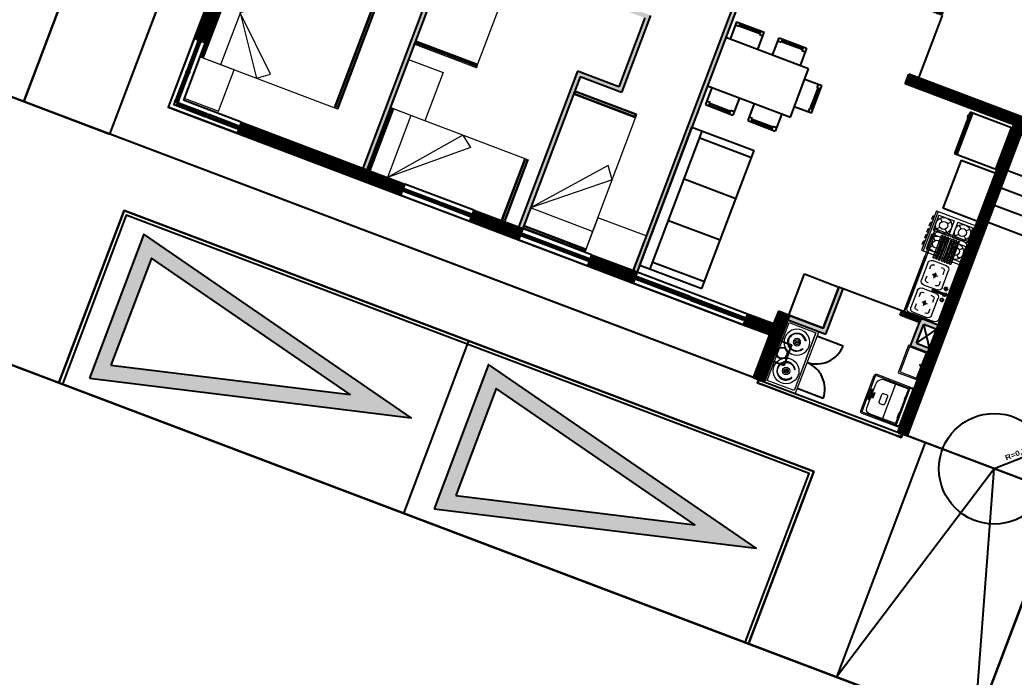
# Model space of a CAD drawing. Extents: x 0 to 346944, y 0 to 6285838.
# Drawn here: x 344148.7 to 344162.18, y 6284446.82 to 6284455.73 of the extents above; entities that cross this region are included whole.
import ezdxf

# ---------------------------------------------------------------- set-up
doc = ezdxf.new("R2010")
doc.units = 0
doc.header["$LTSCALE"] = 5
for name, color, linetype in [('Estacionamientos', 1, 'Continuous'), ('GRILLA', 254, 'Continuous'), ('PLANTA', 6, 'Continuous'), ('PUNTO-DE-INTERES', 254, 'Continuous')]:
    doc.layers.add(name, color=color, linetype=linetype)
doc.layers.add('Muebles', color=8, linetype='Continuous', lineweight=15)
doc.styles.add('ROMANS', font='romans.shx', dxfattribs={"height": 1})
doc.styles.get("Standard").update_dxf_attribs({"font": 'ariblk.ttf', "height": 2})
doc.dimstyles.new('GRILLA X 500', dxfattribs={"dimtxt": 0.5, "dimasz": 1.8, "dimexe": 1.25, "dimexo": 0.625, "dimtad": 0, "dimdec": 0, "dimtxsty": 'ROMANS', "dimblk": 'NONE', "dimcen": 2.5, "dimse1": 1, "dimse2": 1, "dimsd1": 1, "dimsd2": 1, "dimclrd": 256, "dimclrt": 256, "dimadec": 0, "dimazin": 0, "dimtfac": 1, "dimtdec": 0, "dimtmove": 0, "dimatfit": 3, "dimldrblk": 'NONE', "dimfxlon": 1, "dimtfill": 1, "dimlwd": -1, "dimarcsym": 2})

# ---------------------------------------------------------------- blocks, each defined once
blk = doc.blocks.new('Est.')
at = {"layer": 'Estacionamientos'}
h = blk.add_hatch(color=253, dxfattribs=at)
h.dxf.hatch_style = 1
h.paths.add_polyline_path([(3068.161, 1567.474), (3067.117, 1563.201), (3069.205, 1563.201)])
h.paths.add_polyline_path([(3068.936, 1563.411), (3067.385, 1563.411), (3068.161, 1566.586)], flags=16)
at = {"layer": 'Estacionamientos', "color": 8}
for points in [[(3069.205, 1563.201), (3068.161, 1567.474), (3067.117, 1563.201)], [(3068.936, 1563.411), (3068.161, 1566.586), (3067.385, 1563.411)]]:
    blk.add_lwpolyline(points, close=True, dxfattribs=at)
blk = doc.blocks.new('cama')
at = {"layer": 'Muebles'}
for p, q in [((42.8, 33.367), (42.785, 33.352)), ((43.67, 33.387), (43.685, 33.402)), ((43.67, 33.367), (43.685, 33.352)), ((42.785, 32.352), (43.685, 33.102)), ((42.785, 33.102), (43.685, 33.102)), ((42.905, 32.192), (43.685, 33.102)), ((42.785, 32.352), (42.905, 32.192)), ((42.8, 31.437), (42.785, 31.452)), ((42.8, 31.417), (42.785, 31.402))]:
    blk.add_line(p, q, dxfattribs=at)
for points in [[(42.785, 33.402), (42.085, 33.402), (42.085, 32.902), (42.785, 32.902)], [(42.785, 33.402), (43.685, 33.402), (43.685, 33.352), (42.785, 33.352)], [(42.785, 31.452), (43.685, 31.452), (43.685, 33.352), (42.785, 33.352)], [(42.8, 33.387), (43.67, 33.387), (43.67, 33.367), (42.8, 33.367)], [(42.785, 31.402), (43.685, 31.402), (43.685, 31.452), (42.785, 31.452)], [(42.8, 31.417), (43.67, 31.417), (43.67, 31.437), (42.8, 31.437)]]:
    blk.add_lwpolyline(points, close=True, dxfattribs=at)
blk = doc.blocks.new('Refrigeradora')
for p, q in [((0.02, 0.325), (0.67, 0.325)), ((0.02, -0.325), (0.02, 0.325)), ((0.63, 0.325), (0.63, -0.325)), ((0.64, 0.325), (0.64, -0.325)), ((0.67, 0.325), (0.67, -0.325)), ((0, -0.225), (0, 0.225)), ((0, 0.225), (0.01, 0.225)), ((0.01, -0.225), (0.01, 0.225)), ((0.01, 0.175), (0.02, 0.175)), ((0, -0.225), (0.01, -0.225)), ((0.01, -0.175), (0.02, -0.175)), ((0.67, -0.325), (0.02, -0.325))]:
    blk.add_line(p, q)
blk.add_lwpolyline([(0.67, 0.274), (0.682, 0.274), (0.682, 0.249), (0.67, 0.249)])
blk = doc.blocks.new('cocina')
at = {"layer": 'Muebles'}
for p, q in [((36.971, 32.001), (36.971, 32.571)), ((37.54, 32.571), (36.971, 32.571)), ((37.216, 32.532), (36.998, 32.532)), ((36.998, 32.313), (36.998, 32.532)), ((37.069, 32.461), (37.03, 32.5)), ((37.185, 32.5), (37.146, 32.461)), ((37.216, 32.313), (37.216, 32.532)), ((37.271, 32.313), (37.271, 32.532)), ((37.489, 32.532), (37.271, 32.532)), ((37.342, 32.461), (37.303, 32.5)), ((37.457, 32.5), (37.419, 32.461)), ((37.489, 32.313), (37.489, 32.532)), ((37.516, 32.001), (37.516, 32.571)), ((37.54, 32.001), (37.54, 32.571)), ((37.069, 32.384), (37.03, 32.345)), ((37.185, 32.345), (37.146, 32.384)), ((37.342, 32.384), (37.303, 32.345)), ((37.457, 32.345), (37.419, 32.384)), ((37.216, 32.313), (36.998, 32.313)), ((37.216, 32.259), (36.998, 32.259)), ((36.998, 32.041), (36.998, 32.259)), ((37.216, 32.041), (37.216, 32.259)), ((37.489, 32.313), (37.271, 32.313)), ((37.271, 32.041), (37.271, 32.259)), ((37.489, 32.259), (37.271, 32.259)), ((37.489, 32.041), (37.489, 32.259)), ((37.069, 32.188), (37.03, 32.227)), ((37.069, 32.111), (37.03, 32.073)), ((37.185, 32.227), (37.146, 32.188)), ((37.185, 32.073), (37.146, 32.111)), ((37.342, 32.188), (37.303, 32.227)), ((37.342, 32.111), (37.303, 32.073)), ((37.457, 32.227), (37.419, 32.188)), ((37.457, 32.073), (37.419, 32.111)), ((37.54, 32.001), (36.971, 32.001)), ((37.216, 32.041), (36.998, 32.041)), ((37.489, 32.041), (37.271, 32.041))]:
    blk.add_line(p, q, dxfattribs=at)
for points in [[(37.561, 32.437), (37.545, 32.437), (37.545, 32.491), (37.561, 32.491)], [(37.561, 32.345), (37.545, 32.345), (37.545, 32.399), (37.561, 32.399)], [(37.561, 32.259), (37.545, 32.259), (37.545, 32.313), (37.561, 32.313)], [(37.561, 32.167), (37.545, 32.167), (37.545, 32.221), (37.561, 32.221)], [(37.561, 32.073), (37.545, 32.073), (37.545, 32.127), (37.561, 32.127)]]:
    blk.add_lwpolyline(points, close=True, dxfattribs=at)
for centre, radius in [((37.107, 32.422), 0.109), ((37.38, 32.422), 0.109), ((37.107, 32.422), 0.0545), ((37.38, 32.422), 0.0545), ((37.107, 32.15), 0.109), ((37.38, 32.15), 0.109), ((37.107, 32.15), 0.0545), ((37.38, 32.15), 0.0545)]:
    blk.add_circle(centre, radius, dxfattribs=at)
blk = doc.blocks.new('Cama 2 Plaza')
at = {"layer": 'Muebles'}
for p, q in [((171.36, 136.609, -1294.261), (171.345, 136.624, -1294.261)), ((171.38, 136.609, -1294.261), (171.395, 136.624, -1294.261)), ((172.525, 136.624, -1294.261), (172.365, 136.504, -1294.261)), ((173.045, 135.874, -1294.261), (172.525, 136.624, -1294.261)), ((173.045, 135.124, -1294.261), (173.045, 136.624, -1294.261)), ((173.31, 136.609, -1294.261), (173.295, 136.624, -1294.261)), ((173.33, 136.609, -1294.261), (173.345, 136.624, -1294.261)), ((172.365, 136.504, -1294.261), (173.045, 135.874, -1294.261)), ((173.045, 135.874, -1294.261), (172.365, 135.244, -1294.261)), ((172.525, 135.124, -1294.261), (173.045, 135.874, -1294.261)), ((171.36, 135.139, -1294.261), (171.345, 135.124, -1294.261)), ((171.38, 135.139, -1294.261), (171.395, 135.124, -1294.261)), ((172.525, 135.124, -1294.261), (172.365, 135.244, -1294.261)), ((173.31, 135.139, -1294.261), (173.295, 135.124, -1294.261)), ((173.33, 135.139, -1294.261), (173.345, 135.124, -1294.261))]:
    blk.add_line(p, q, dxfattribs=at)
at = {"layer": 'Muebles', "elevation": -1294.261}
for points in [[(172.845, 137.224), (172.845, 136.624), (173.345, 136.624), (173.345, 137.224)], [(171.345, 135.124), (171.345, 136.624), (171.395, 136.624), (171.395, 135.124)], [(171.36, 135.139), (171.36, 136.609), (171.38, 136.609), (171.38, 135.139)], [(171.395, 135.124), (171.395, 136.624), (173.295, 136.624), (173.295, 135.124)], [(173.295, 135.124), (173.295, 136.624), (173.345, 136.624), (173.345, 135.124)], [(173.33, 135.139), (173.33, 136.609), (173.31, 136.609), (173.31, 135.139)], [(172.845, 134.524), (172.845, 135.124), (173.345, 135.124), (173.345, 134.524)]]:
    blk.add_lwpolyline(points, close=True, dxfattribs=at)
blk = doc.blocks.new('GAS')
at = {"layer": 'Muebles', "elevation": -597.625}
blk.add_lwpolyline([(38.252, 33.9, 1), (38.243, 33.905, -3.596996), (38.243, 34.024, 1), (38.252, 34.029, 3.596996)], format="xyb", close=True, dxfattribs=at)
at = {"layer": 'Muebles'}
for radius in [0.175, 0.05, 0.03]:
    blk.add_circle((38.145, 33.964, -597.625), radius, dxfattribs=at)
blk = doc.blocks.new('nicho gas')
at = {"layer": 'Muebles'}
for q in [(38.343, 34.153), (38.343, 33.313)]:
    blk.add_line((38.343, 33.773), q, dxfattribs=at)
for points in [[(37.923, 34.183), (38.373, 34.183), (38.373, 33.283), (37.923, 33.283)], [(37.953, 34.153), (38.343, 34.153), (38.343, 33.313), (37.953, 33.313)]]:
    blk.add_lwpolyline(points, close=True, dxfattribs=at)
for centre in [(38.148, 33.941), (38.148, 33.525)]:
    blk.add_circle(centre, 0.012, dxfattribs=at)
at = {"layer": 'Muebles', "xscale": -1, "rotation": 180}
blk.add_blockref('GAS', (0.003, 67.906, 597.625), dxfattribs=at)
at = {"layer": 'Muebles'}
blk.add_blockref('GAS', (0.003, -0.439, 597.625), dxfattribs=at)
blk = doc.blocks.new('lavadora')
at = {"layer": 'Muebles'}
for p, q in [((3364.802, 1647.838), (3364.289, 1647.838)), ((3364.764, 1647.819), (3364.289, 1647.819)), ((3364.764, 1647.838), (3364.764, 1647.268)), ((3364.778, 1647.824), (3364.764, 1647.838)), ((3364.778, 1647.824), (3364.778, 1647.282)), ((3364.797, 1647.824), (3364.778, 1647.824)), ((3364.797, 1647.824), (3364.802, 1647.838)), ((3364.26, 1647.809), (3364.26, 1647.296)), ((3364.279, 1647.809), (3364.279, 1647.613)), ((3364.322, 1647.743), (3364.322, 1647.41)), ((3364.745, 1647.805), (3364.384, 1647.805)), ((3364.573, 1647.306), (3364.573, 1647.8)), ((3364.754, 1647.724), (3364.754, 1647.648)), ((3364.764, 1647.724), (3364.754, 1647.724)), ((3364.759, 1647.724), (3364.759, 1647.79)), ((3364.764, 1647.648), (3364.764, 1647.724)), ((3364.816, 1647.805), (3364.83, 1647.809)), ((3364.816, 1647.301), (3364.816, 1647.805)), ((3364.83, 1647.296), (3364.83, 1647.809)), ((3364.272, 1647.589), (3364.272, 1647.517)), ((3364.315, 1647.622), (3364.315, 1647.484)), ((3364.336, 1647.591), (3364.336, 1647.515)), ((3364.35, 1647.591), (3364.336, 1647.591)), ((3364.35, 1647.515), (3364.35, 1647.591)), ((3364.45, 1647.605), (3364.45, 1647.5)), ((3364.509, 1647.626), (3364.471, 1647.626)), ((3364.53, 1647.5), (3364.53, 1647.605)), ((3364.754, 1647.648), (3364.764, 1647.648)), ((3364.759, 1647.458), (3364.759, 1647.648)), ((3364.279, 1647.493), (3364.279, 1647.296)), ((3364.336, 1647.515), (3364.35, 1647.515)), ((3364.471, 1647.48), (3364.509, 1647.48)), ((3364.754, 1647.429), (3364.754, 1647.458)), ((3364.754, 1647.458), (3364.764, 1647.458)), ((3364.764, 1647.429), (3364.754, 1647.429)), ((3364.759, 1647.315), (3364.759, 1647.429)), ((3364.764, 1647.458), (3364.764, 1647.429)), ((3364.289, 1647.287), (3364.764, 1647.287)), ((3364.384, 1647.301), (3364.745, 1647.301)), ((3364.778, 1647.282), (3364.764, 1647.268)), ((3364.778, 1647.282), (3364.797, 1647.282)), ((3364.797, 1647.282), (3364.802, 1647.268)), ((3364.816, 1647.301), (3364.83, 1647.296)), ((3364.289, 1647.268), (3364.802, 1647.268))]:
    blk.add_line(p, q, dxfattribs=at)
for centre in [(3364.293, 1647.6), (3364.293, 1647.576), (3364.293, 1647.553), (3364.293, 1647.529), (3364.293, 1647.505)]:
    blk.add_circle(centre, 0.00713, dxfattribs=at)
for centre, radius, start, end in [((3364.289, 1647.809), 0.0285, 90, 180), ((3364.289, 1647.809), 0.0095, 90, 180), ((3364.797, 1647.805), 0.019, 0, 90), ((3364.802, 1647.809), 0.0285, 0, 90), ((3364.384, 1647.743), 0.0618, 90, 180), ((3364.745, 1647.79), 0.0143, 0, 90), ((3364.312, 1647.589), 0.0408, 98.2132, 180), ((3364.308, 1647.622), 0.0076, 0, 98.2132), ((3364.471, 1647.605), 0.0209, 90, 180), ((3364.509, 1647.605), 0.0209, 0, 90), ((3364.312, 1647.517), 0.0408, 180, 261.7868), ((3364.308, 1647.484), 0.0076, 261.7868, 0), ((3364.471, 1647.5), 0.0209, 180, 270), ((3364.509, 1647.5), 0.0209, 270, 0), ((3364.289, 1647.296), 0.0285, 180, 270), ((3364.289, 1647.296), 0.0095, 180, 270), ((3364.439, 1647.405), 0.118, 177.3205, 241.7298), ((3364.745, 1647.315), 0.0143, 270, 0), ((3364.797, 1647.301), 0.019, 270, 0), ((3364.802, 1647.296), 0.0285, 270, 0)]:
    blk.add_arc(centre, radius, start, end, dxfattribs=at)
blk = doc.blocks.new('lavamopa')
at = {"layer": 'Muebles', "elevation": 601.488}
for points in [[(39.416, 32.953), (39.816, 32.953), (39.816, 32.673), (39.416, 32.673)], [(39.436, 32.933), (39.796, 32.933), (39.796, 32.693), (39.436, 32.693)]]:
    blk.add_lwpolyline(points, close=True, dxfattribs=at)
at = {"layer": 'Muebles'}
blk.add_circle((39.616, 32.712, 601.488), 0.00735, dxfattribs=at)
blk = doc.blocks.new('Lava Plato')
at = {"layer": 'Muebles'}
for p, q in [((3364.327, 1648.646), (3364.687, 1648.646)), ((3364.277, 1647.536), (3364.277, 1648.596)), ((3364.387, 1648.297), (3364.387, 1648.614)), ((3364.407, 1648.614), (3364.407, 1648.297)), ((3364.427, 1648.614), (3364.427, 1648.297)), ((3364.447, 1648.297), (3364.447, 1648.614)), ((3364.467, 1648.614), (3364.467, 1648.297)), ((3364.487, 1648.297), (3364.487, 1648.614)), ((3364.507, 1648.614), (3364.507, 1648.297)), ((3364.527, 1648.297), (3364.527, 1648.614)), ((3364.547, 1648.297), (3364.547, 1648.614)), ((3364.567, 1648.614), (3364.567, 1648.297)), ((3364.587, 1648.297), (3364.587, 1648.614)), ((3364.607, 1648.614), (3364.607, 1648.297)), ((3364.627, 1648.614), (3364.627, 1648.297)), ((3364.647, 1648.297), (3364.647, 1648.614)), ((3364.737, 1648.596), (3364.737, 1647.536)), ((3364.437, 1648.253), (3364.637, 1648.253)), ((3364.387, 1647.953), (3364.387, 1648.203)), ((3364.437, 1648.128), (3364.437, 1648.173)), ((3364.467, 1648.203), (3364.487, 1648.203)), ((3364.537, 1648.088), (3364.537, 1648.118)), ((3364.587, 1648.203), (3364.607, 1648.203)), ((3364.637, 1648.173), (3364.637, 1648.128)), ((3364.687, 1648.203), (3364.687, 1647.953)), ((3364.437, 1647.983), (3364.437, 1648.028)), ((3364.487, 1647.953), (3364.467, 1647.953)), ((3364.527, 1648.078), (3364.497, 1648.078)), ((3364.537, 1648.038), (3364.537, 1648.068)), ((3364.577, 1648.078), (3364.547, 1648.078)), ((3364.607, 1647.953), (3364.587, 1647.953)), ((3364.637, 1648.028), (3364.637, 1647.983)), ((3364.319, 1647.89), (3364.489, 1647.89)), ((3364.319, 1647.878), (3364.476, 1647.878)), ((3364.319, 1647.865), (3364.489, 1647.865)), ((3364.637, 1647.903), (3364.437, 1647.903)), ((3364.437, 1647.853), (3364.637, 1647.853)), ((3364.387, 1647.553), (3364.387, 1647.803)), ((3364.437, 1647.728), (3364.437, 1647.773)), ((3364.467, 1647.803), (3364.487, 1647.803)), ((3364.537, 1647.688), (3364.537, 1647.718)), ((3364.587, 1647.803), (3364.607, 1647.803)), ((3364.637, 1647.773), (3364.637, 1647.728)), ((3364.687, 1647.803), (3364.687, 1647.553)), ((3364.437, 1647.583), (3364.437, 1647.628)), ((3364.487, 1647.553), (3364.467, 1647.553)), ((3364.527, 1647.678), (3364.497, 1647.678)), ((3364.537, 1647.638), (3364.537, 1647.668)), ((3364.577, 1647.678), (3364.547, 1647.678)), ((3364.607, 1647.553), (3364.587, 1647.553)), ((3364.637, 1647.628), (3364.637, 1647.583)), ((3364.687, 1647.486), (3364.327, 1647.486)), ((3364.637, 1647.503), (3364.437, 1647.503))]:
    blk.add_line(p, q, dxfattribs=at)
blk.add_lwpolyline([(3364.257, 1648.666), (3364.757, 1648.666), (3364.757, 1647.466), (3364.257, 1647.466)], close=True, dxfattribs=at)
for centre, radius in [((3364.537, 1648.078), 0.02), ((3364.537, 1648.078), 0.01), ((3364.332, 1647.958), 0.0125), ((3364.332, 1647.798), 0.0125), ((3364.537, 1647.678), 0.02), ((3364.537, 1647.678), 0.01)]:
    blk.add_circle(centre, radius, dxfattribs=at)
for centre, radius, start, end in [((3364.327, 1648.596), 0.05, 90, 180), ((3364.687, 1648.596), 0.05, 0, 90), ((3364.397, 1648.614), 0.01, 90, 180), ((3364.397, 1648.614), 0.01, 0, 90), ((3364.437, 1648.614), 0.01, 90, 180), ((3364.437, 1648.614), 0.01, 0, 90), ((3364.477, 1648.614), 0.01, 90, 180), ((3364.477, 1648.614), 0.01, 0, 90), ((3364.517, 1648.614), 0.01, 90, 180), ((3364.517, 1648.614), 0.01, 0, 90), ((3364.557, 1648.614), 0.01, 90, 180), ((3364.557, 1648.614), 0.01, 0, 90), ((3364.597, 1648.614), 0.01, 90, 180), ((3364.597, 1648.614), 0.01, 0, 90), ((3364.637, 1648.614), 0.01, 90, 180), ((3364.637, 1648.614), 0.01, 0, 90), ((3364.397, 1648.297), 0.01, 180, 270), ((3364.437, 1648.203), 0.05, 90, 180), ((3364.397, 1648.297), 0.01, 270, 0), ((3364.437, 1648.297), 0.01, 180, 270), ((3364.437, 1648.297), 0.01, 270, 0), ((3364.477, 1648.297), 0.01, 180, 270), ((3364.477, 1648.297), 0.01, 270, 0), ((3364.517, 1648.297), 0.01, 180, 270), ((3364.517, 1648.297), 0.01, 270, 0), ((3364.557, 1648.297), 0.01, 180, 270), ((3364.557, 1648.297), 0.01, 270, 0), ((3364.597, 1648.297), 0.01, 180, 270), ((3364.597, 1648.297), 0.01, 270, 0), ((3364.637, 1648.297), 0.01, 180, 270), ((3364.637, 1648.297), 0.01, 270, 0), ((3364.637, 1648.203), 0.05, 0, 90), ((3364.467, 1648.173), 0.03, 90, 180), ((3364.607, 1648.173), 0.03, 0, 90), ((3364.308, 1647.968), 0.00598, 263.5191, 51.4809), ((3364.332, 1647.958), 0.025, 170.7931, 189.2069), ((3364.308, 1647.948), 0.00598, 308.5191, 96.4809), ((3364.332, 1647.958), 0.025, 125.7931, 144.2069), ((3364.322, 1647.982), 0.00598, 218.5191, 6.4809), ((3364.332, 1647.958), 0.025, 80.7931, 99.2069), ((3364.342, 1647.982), 0.00598, 173.5191, 321.4809), ((3364.332, 1647.958), 0.025, 35.7931, 54.2069), ((3364.356, 1647.968), 0.00598, 128.5191, 276.4809), ((3364.356, 1647.948), 0.00598, 83.5191, 231.4809), ((3364.332, 1647.958), 0.025, 350.7931, 9.2069), ((3364.437, 1647.953), 0.05, 180, 270), ((3364.467, 1647.983), 0.03, 180, 270), ((3364.607, 1647.983), 0.03, 270, 0), ((3364.637, 1647.953), 0.05, 270, 0), ((3364.319, 1647.878), 0.025, 30, 330), ((3364.319, 1647.878), 0.0125, 90, 270), ((3364.332, 1647.958), 0.025, 215.7931, 234.2069), ((3364.332, 1647.798), 0.025, 125.7931, 144.2069), ((3364.322, 1647.934), 0.00598, 353.5191, 141.4809), ((3364.322, 1647.822), 0.00598, 218.5191, 6.4809), ((3364.332, 1647.958), 0.025, 260.7931, 279.2069), ((3364.332, 1647.798), 0.025, 80.7931, 99.2069), ((3364.342, 1647.934), 0.00598, 38.5191, 186.4809), ((3364.342, 1647.822), 0.00598, 173.5191, 321.4809), ((3364.332, 1647.958), 0.025, 305.7931, 324.2069), ((3364.332, 1647.798), 0.025, 35.7931, 54.2069), ((3364.437, 1647.803), 0.05, 90, 180), ((3364.489, 1647.878), 0.0125, 270, 90), ((3364.637, 1647.803), 0.05, 0, 90), ((3364.308, 1647.808), 0.00598, 263.5191, 51.4809), ((3364.332, 1647.798), 0.025, 170.7931, 189.2069), ((3364.308, 1647.788), 0.00598, 308.5191, 96.4809), ((3364.332, 1647.798), 0.025, 215.7931, 234.2069), ((3364.322, 1647.774), 0.00598, 353.5191, 141.4809), ((3364.332, 1647.798), 0.025, 260.7931, 279.2069), ((3364.342, 1647.774), 0.00598, 38.5191, 186.4809), ((3364.332, 1647.798), 0.025, 305.7931, 324.2069), ((3364.356, 1647.808), 0.00598, 128.5191, 276.4809), ((3364.356, 1647.788), 0.00598, 83.5191, 231.4809), ((3364.332, 1647.798), 0.025, 350.7931, 9.2069), ((3364.467, 1647.773), 0.03, 90, 180), ((3364.607, 1647.773), 0.03, 0, 90), ((3364.437, 1647.553), 0.05, 180, 270), ((3364.467, 1647.583), 0.03, 180, 270), ((3364.607, 1647.583), 0.03, 270, 0), ((3364.637, 1647.553), 0.05, 270, 0), ((3364.327, 1647.536), 0.05, 180, 270), ((3364.687, 1647.536), 0.05, 270, 0)]:
    blk.add_arc(centre, radius, start, end, dxfattribs=at)
blk = doc.blocks.new('_Dot')
at = {"color": 0, "linetype": 'ByBlock', "lineweight": -2}
blk.add_line((-0.5, 0), (-1, 0), dxfattribs=at)
at = {"color": 0, "linetype": 'ByBlock', "const_width": 0.5}
blk.add_lwpolyline([(-0.25, 0, 1), (0.25, 0, 1)], format="xyb", close=True, dxfattribs=at)
blk = doc.blocks.new('PLANTA 2')
at = {"layer": 'PUNTO-DE-INTERES'}
h = blk.add_hatch(dxfattribs=at)
h.set_pattern_fill('LINE', color=256, scale=0.003, angle=204.05855)
h.set_pattern_definition([(204.0585514, (1754.154865, 179.686846), (0.003883056714, -0.008697556873), [])])
h.paths.add_polyline_path([(-15.7049, 5.4893), (-14.8833, 7.6361), (-15.6845, 7.9427), (-15.7095, 7.8774), (-14.9737, 7.5958), (-15.7703, 5.5143)])
h.paths.add_polyline_path([(-16.7484, 5.8886), (-16.6372, 6.1793), (-16.8142, 6.247), (-16.7856, 6.3217), (-16.6086, 6.254), (-16.5764, 6.3381), (-16.5017, 6.3095), (-16.6737, 5.86)])
h.paths.add_polyline_path([(-17.5613, 6.5329), (-17.8695, 6.6509), (-17.841, 6.7256), (-17.5327, 6.6076)])
h.paths.add_polyline_path([(-18.3365, 6.8296), (-18.6681, 6.9565), (-18.6395, 7.0312), (-18.3079, 6.9043)])
h.paths.add_polyline_path([(-19.135, 7.1352), (-20.2418, 7.5587), (-20.2132, 7.6334), (-19.1064, 7.2099)])
h.paths.add_polyline_path([(-20.53, 8.2044), (-20.4553, 8.1758), (-20.1013, 9.1009), (-20.176, 9.1295)])
h.paths.add_polyline_path([(-15.4433, 8.3772), (-20.1074, 10.1621), (-20.4895, 9.1638), (-20.4147, 9.1352), (-20.0452, 10.1009), (-15.5212, 8.3696), (-15.5237, 8.363), (-15.4583, 8.338)])
h = blk.add_hatch(dxfattribs=at)
h.set_pattern_fill('JIS_STN_2.5', color=256, scale=0.0075, angle=159.05855)
h.set_pattern_definition([(204.0585514, (1754.154865, 179.686846), (0.00764381243, -0.01712117495), []), (204.0585514, (1754.142502, 179.691578), (0.00764381243, -0.01712117495), [0.009, -0.00375])])
h.paths.add_polyline_path([(-15.5634, 6.0548), (-15.6802, 6.0994), (-15.6087, 6.2862), (-15.4919, 6.2416), (-15.5031, 6.2124), (-15.5907, 6.2459), (-15.6398, 6.1175), (-15.5523, 6.084)])
h.paths.add_polyline_path([(-16.1656, 6.4993), (-16.2719, 6.2215), (-16.5017, 6.3095), (-16.5129, 6.2803), (-16.2539, 6.1812), (-16.1364, 6.4882)])
h.paths.add_polyline_path([(-16.8638, 8.4396), (-16.8358, 8.4288), (-17.5327, 6.6076), (-17.5608, 6.6184)])
h.paths.add_polyline_path([(-17.2178, 8.5638), (-17.6427, 8.7264), (-17.7535, 8.4369), (-17.4734, 8.3297), (-17.6521, 7.8627), (-17.9322, 7.9699), (-18.3359, 6.915), (-18.3079, 6.9043), (-17.9149, 7.9312), (-17.6348, 7.8239), (-17.4346, 8.347), (-17.7148, 8.4542), (-17.6254, 8.6877), (-17.2285, 8.5358)])
h.paths.add_polyline_path([(-19.3913, 7.3189), (-18.6981, 9.1303), (-18.0163, 8.8694), (-18.027, 8.8414), (-18.6808, 9.0915), (-19.3633, 7.3082)])
h.paths.add_polyline_path([(-20.1125, 9.0717), (-19.8311, 8.964), (-19.6882, 9.3375), (-19.1337, 9.1253), (-19.2409, 8.8451), (-19.2129, 8.8344), (-19.0944, 9.1438), (-19.7062, 9.3779), (-19.8491, 9.0044), (-20.1013, 9.1009)])
h.paths.add_polyline_path([(-19.7942, 10.0048), (-19.8188, 9.9406), (-20.0698, 10.0367), (-20.0809, 10.0075), (-19.8007, 9.9002), (-19.765, 9.9936)])
h.paths.add_polyline_path([(-18.9884, 9.5048), (-18.9604, 9.4941), (-18.8964, 9.6612), (-18.9245, 9.672)])
for p, q in [((-20.176, 9.1295), (-20.53, 8.2044)), ((-18.6981, 9.1303), (-19.3913, 7.3189)), ((-20.1013, 9.1009), (-20.4553, 8.1758)), ((-18.6808, 9.0915), (-19.3633, 7.3082)), ((-16.8638, 8.4396), (-17.5608, 6.6184)), ((-16.8358, 8.4288), (-17.5327, 6.6076)), ((-17.4734, 8.3297), (-17.6521, 7.8627)), ((-17.4346, 8.347), (-17.6348, 7.8239)), ((-16.8516, 8.3011), (-16.8963, 8.1843)), ((-16.8516, 8.3011), (-16.6648, 8.2296)), ((-15.4583, 8.338), (-15.6191, 7.9177)), ((-16.8372, 8.2688), (-16.8606, 8.2777)), ((-16.8283, 8.2921), (-16.8372, 8.2688)), ((-16.835, 8.2746), (-16.6949, 8.221)), ((-16.8305, 8.2863), (-16.6904, 8.2327)), ((-16.7095, 8.1128), (-16.6648, 8.2296)), ((-16.6882, 8.2385), (-16.6971, 8.2152)), ((-20.53, 8.2044), (-20.7087, 7.7374)), ((-20.4553, 8.1758), (-20.6054, 7.7835)), ((-20.53, 8.2044), (-20.4553, 8.1758)), ((-16.3648, 7.9809), (-16.9251, 8.1954)), ((-16.6971, 8.2152), (-16.6738, 8.2062)), ((-16.6094, 8.0745), (-16.5647, 8.1913)), ((-16.5503, 8.159), (-16.5736, 8.1679)), ((-16.5647, 8.1913), (-16.3779, 8.1198)), ((-16.5414, 8.1823), (-16.5503, 8.159)), ((-16.408, 8.1112), (-16.5481, 8.1648)), ((-16.4035, 8.1229), (-16.5436, 8.1765)), ((-16.3779, 8.1198), (-16.4226, 8.003)), ((-16.4013, 8.1287), (-16.4102, 8.1054)), ((-16.4102, 8.1054), (-16.3869, 8.0964)), ((-17.9322, 7.9699), (-18.3359, 6.915)), ((-17.6521, 7.8627), (-17.9322, 7.9699)), ((-16.4899, 7.654), (-16.3648, 7.9809)), ((-17.9149, 7.9312), (-18.3079, 6.9043)), ((-17.6348, 7.8239), (-17.9149, 7.9312)), ((-16.3916, 7.9109), (-16.2748, 7.8662)), ((-15.7095, 7.8774), (-15.6845, 7.9427)), ((-14.8833, 7.6361), (-15.6845, 7.9427)), ((-17.0214, 7.8574), (-17.0661, 7.7407)), ((-17.0502, 7.8685), (-16.4899, 7.654)), ((-16.3549, 7.7094), (-16.3013, 7.8495)), ((-16.3463, 7.6794), (-16.2748, 7.8662)), ((-16.3432, 7.705), (-16.2896, 7.8451)), ((-16.3071, 7.8518), (-16.2982, 7.8751)), ((-16.2838, 7.8428), (-16.3071, 7.8518)), ((-14.9737, 7.5958), (-15.7095, 7.8774)), ((-20.2132, 7.6334), (-20.6054, 7.7835)), ((-17.0338, 7.7551), (-17.0571, 7.764)), ((-17.0427, 7.7318), (-17.0338, 7.7551)), ((-16.8346, 7.786), (-16.8793, 7.6692)), ((-20.2418, 7.5587), (-20.7087, 7.7374)), ((-17.0661, 7.7407), (-16.8793, 7.6692)), ((-17.0405, 7.7376), (-16.9004, 7.684)), ((-17.036, 7.7493), (-16.8959, 7.6957)), ((-16.9026, 7.6781), (-16.8937, 7.7015)), ((-16.8937, 7.7015), (-16.8704, 7.6926)), ((-16.7345, 7.7476), (-16.7792, 7.6309)), ((-16.3463, 7.6794), (-16.4631, 7.7241)), ((-16.3607, 7.7117), (-16.3697, 7.6883)), ((-16.3374, 7.7027), (-16.3607, 7.7117)), ((-20.2132, 7.6334), (-20.2418, 7.5587)), ((-20.2132, 7.6334), (-19.1064, 7.2099)), ((-16.7792, 7.6309), (-16.5924, 7.5594)), ((-16.7469, 7.6453), (-16.7702, 7.6542)), ((-16.7558, 7.622), (-16.7469, 7.6453)), ((-16.6135, 7.5742), (-16.7536, 7.6278)), ((-16.609, 7.5859), (-16.7491, 7.6395)), ((-16.5477, 7.6762), (-16.5924, 7.5594)), ((-15.7049, 5.4893), (-14.8833, 7.6361)), ((-20.2418, 7.5587), (-19.135, 7.1352)), ((-17.5149, 6.6543), (-17.1575, 7.5883)), ((-17.4448, 6.6275), (-17.0874, 7.5615)), ((-17.1575, 7.5883), (-16.7372, 7.4275)), ((-16.6157, 7.5683), (-16.6068, 7.5917)), ((-16.6068, 7.5917), (-16.5834, 7.5828)), ((-15.7703, 5.5143), (-14.9737, 7.5958)), ((-17.1053, 7.5148), (-16.7551, 7.3808)), ((-17.0946, 6.4935), (-16.7372, 7.4275)), ((-16.8623, 7.1006), (-17.2125, 7.2346)), ((-19.1064, 7.2099), (-19.135, 7.1352)), ((-18.6395, 7.0312), (-19.1064, 7.2099)), ((-19.135, 7.1352), (-18.6681, 6.9565)), ((-18.8895, 7.0948), (-18.8967, 7.0761)), ((-16.3404, 5.2507), (-21.0101, 7.0377)), ((-18.6395, 7.0312), (-18.6681, 6.9565)), ((-18.6395, 7.0312), (-18.3079, 6.9043)), ((-18.6619, 7.0076), (-18.669, 6.989)), ((-18.6681, 6.9565), (-18.3365, 6.8296)), ((-16.9695, 6.8204), (-17.3197, 6.9544)), ((-18.3079, 6.9043), (-18.3365, 6.8296)), ((-17.841, 6.7256), (-18.3079, 6.9043)), ((-18.3365, 6.8296), (-17.8695, 6.6509)), ((-18.091, 6.7892), (-18.0981, 6.7705)), ((-17.8633, 6.702), (-17.8705, 6.6834)), ((-17.841, 6.7256), (-17.8695, 6.6509)), ((-17.841, 6.7256), (-17.5327, 6.6076)), ((-17.8695, 6.6509), (-17.5613, 6.5329)), ((-17.5327, 6.6076), (-17.5613, 6.5329)), ((-17.5327, 6.6076), (-16.7856, 6.3217)), ((-17.5149, 6.6543), (-17.0946, 6.4935)), ((-17.427, 6.6742), (-17.0767, 6.5402)), ((-17.5613, 6.5329), (-16.8142, 6.247)), ((-16.2719, 6.2215), (-16.1656, 6.4993)), ((-16.2539, 6.1812), (-16.1364, 6.4882)), ((-16.1364, 6.4882), (-16.1656, 6.4993)), ((-15.7394, 6.3363), (-16.1364, 6.4882)), ((-17.1757, 6.4389), (-17.1829, 6.4202)), ((-16.5764, 6.3381), (-16.6086, 6.254)), ((-16.5017, 6.3095), (-16.5764, 6.3381)), ((-16.7856, 6.3217), (-16.8142, 6.247)), ((-16.7856, 6.3217), (-16.6086, 6.254)), ((-16.5017, 6.3095), (-16.6737, 5.86)), ((-16.5129, 6.2803), (-16.2539, 6.1812)), ((-16.5017, 6.3095), (-16.2719, 6.2215)), ((-15.7506, 6.3071), (-15.7394, 6.3363)), ((-15.6199, 6.257), (-15.7506, 6.3071)), ((-15.6087, 6.2862), (-15.7394, 6.3363)), ((-15.6802, 6.0994), (-15.6087, 6.2862)), ((-15.6224, 6.2854), (-15.6295, 6.2668)), ((-15.6087, 6.2862), (-15.4919, 6.2416)), ((-16.8142, 6.247), (-16.6372, 6.1793)), ((-15.6398, 6.1175), (-15.5907, 6.2459)), ((-15.6398, 6.1175), (-15.5031, 6.2124)), ((-15.5907, 6.2459), (-15.5031, 6.2124)), ((-15.5523, 6.084), (-15.5907, 6.2459)), ((-16.6372, 6.1793), (-16.7484, 5.8886)), ((-16.1378, 6.0993), (-16.3153, 6.1672)), ((-15.6802, 6.0994), (-15.5634, 6.0548)), ((-15.6398, 6.1175), (-15.5523, 6.084)), ((-16.7484, 5.8886), (-16.6737, 5.86)), ((-16.2736, 5.7444), (-16.4511, 5.8123)), ((-15.7703, 5.5143), (-15.7049, 5.4893)), ((-14.5281, 5.0389), (-15.7049, 5.4893)), ((-15.5835, 5.4428), (-16.1911, 3.8551)), ((-14.7669, 5.3998), (-15.1165, 5.2641)), ((-14.6495, 5.0854), (-15.2571, 3.4977))]:
    blk.add_line(p, q, dxfattribs=at)
at = {"layer": 'PUNTO-DE-INTERES', "ltscale": 30}
for p, q in [((-15.3323, 7.3582), (-15.4574, 7.0314)), ((-15.3323, 7.3582), (-15.0988, 7.2689)), ((-15.2239, 6.942), (-15.4574, 7.0314)), ((-15.5825, 6.7045), (-15.7254, 6.3309))]:
    blk.add_line(p, q, dxfattribs=at)
at = {"layer": 'PUNTO-DE-INTERES', "ltscale": 4}
for p, q in [((-15.0173, 7.2859), (-14.457, 7.0715)), ((-15.062, 7.1692), (-14.5016, 6.9547)), ((-15.1067, 7.0524), (-14.5463, 6.838)), ((-15.1514, 6.9357), (-14.591, 6.7212))]:
    blk.add_line(p, q, dxfattribs=at)
at = {"layer": 'PUNTO-DE-INTERES'}
for points in [[(-19.4703, 13.5757), (-20.0017, 13.7768), (-22.227, 7.9852), (-21.6885, 7.7792)], [(-16.7484, 5.8886), (-21.1048, 7.5558), (-20.4895, 9.1638), (-20.2046, 9.0547), (-20.7087, 7.7374), (-16.6372, 6.1793)], [(-20.5065, 8.182), (-20.502, 8.1937), (-20.4833, 8.1865), (-20.4878, 8.1748)], [(-20.587, 7.9717), (-20.5825, 7.9834), (-20.5638, 7.9762), (-20.5683, 7.9645)], [(-20.663, 7.7731), (-20.6585, 7.7848), (-20.6398, 7.7776), (-20.6443, 7.7659)], [(-20.4413, 7.6668), (-20.453, 7.6713), (-20.4458, 7.69), (-20.4342, 7.6855)], [(-20.2312, 7.5864), (-20.2428, 7.5909), (-20.2357, 7.6096), (-20.224, 7.6051)], [(-19.1126, 7.1587), (-19.1243, 7.1632), (-19.1172, 7.1819), (-19.1055, 7.1774)], [(-18.885, 7.0716), (-18.8967, 7.0761), (-18.8895, 7.0948), (-18.8778, 7.0903)], [(-18.6573, 6.9845), (-18.669, 6.989), (-18.6619, 7.0076), (-18.6502, 7.0032)], [(-18.3141, 6.8531), (-18.3258, 6.8576), (-18.3186, 6.8763), (-18.307, 6.8718)], [(-18.0865, 6.766), (-18.0981, 6.7705), (-18.091, 6.7892), (-18.0793, 6.7847)], [(-17.8588, 6.6789), (-17.8705, 6.6834), (-17.8633, 6.702), (-17.8517, 6.6976)], [(-17.5389, 6.5565), (-17.5506, 6.561), (-17.5435, 6.5796), (-17.5318, 6.5752)], [(-17.1712, 6.4158), (-17.1829, 6.4202), (-17.1757, 6.4389), (-17.1641, 6.4344)], [(-16.8035, 6.275), (-16.8151, 6.2795), (-16.808, 6.2982), (-16.7963, 6.2937)], [(-15.7369, 6.3079), (-15.7486, 6.3123), (-15.7415, 6.331), (-15.7298, 6.3265)], [(-15.6179, 6.2623), (-15.6295, 6.2668), (-15.6224, 6.2854), (-15.6107, 6.281)], [(-16.5407, 5.9697), (-16.6201, 6.0001), (-16.5665, 6.1402), (-16.4871, 6.1098)], [(-15.7408, 5.5003), (-16.7097, 5.8711), (-16.7168, 5.8524), (-15.748, 5.4817)], [(-14.6495, 5.0854), (-15.5835, 5.4428), (-16.1911, 3.8551), (-15.2571, 3.4977)]]:
    blk.add_lwpolyline(points, close=True, dxfattribs=at)
for points in [[(-5.0396, 8.1333), (-16.9441, 12.6198), (-19.4703, 13.5757), (-21.6885, 7.7792), (-21.1048, 7.5558), (-19.11, 12.7685), (-14.7162, 11.0871), (-14.7073, 11.1104), (-14.6839, 11.1015), (-14.6848, 11.0991), (-13.758, 10.7445), (-13.7571, 10.7468), (-13.7338, 10.7379), (-13.7427, 10.7145), (-2.7162, 6.4948)], [(-20.4878, 8.1748), (-20.5065, 8.182), (-20.5825, 7.9834), (-20.5638, 7.9762)], [(-20.4971, 8.1784), (-20.5732, 7.9798)], [(-20.5638, 7.9762), (-20.4878, 8.1748)], [(-4.7111, 1.282), (-13.5219, 4.6539), (-13.5309, 4.6305), (-13.5542, 4.6395), (-14.4801, 4.9965), (-14.481, 4.9941), (-14.5044, 5.0031), (-14.4954, 5.0264), (-15.7376, 5.5018), (-15.7465, 5.4784), (-15.7699, 5.4874), (-16.6958, 5.8444), (-16.6967, 5.8421), (-16.72, 5.851), (-16.7111, 5.8743), (-22.227, 7.9852), (-22.8367, 6.3983), (-21.4569, 5.8703), (-21.0101, 7.0377), (-16.3404, 5.2507), (-16.7872, 4.0832), (-14.3877, 3.165), (-13.941, 4.3324), (-4.6015, 0.7583)], [(-20.5683, 7.9646), (-20.587, 7.9717), (-20.6585, 7.7848), (-20.6398, 7.7776)], [(-20.5776, 7.9681), (-20.6492, 7.7812)], [(-20.6398, 7.7776), (-20.5683, 7.9646)], [(-20.6326, 7.7615), (-20.663, 7.7731), (-20.6701, 7.7544), (-20.6398, 7.7428)], [(-20.6514, 7.7472), (-20.6443, 7.7659)], [(-20.6326, 7.7615), (-20.6398, 7.7428)], [(-20.6326, 7.7615), (-20.6398, 7.7428), (-20.453, 7.6713), (-20.4458, 7.69)], [(-20.4458, 7.69), (-20.6326, 7.7615)], [(-20.6362, 7.7521), (-20.4494, 7.6806)], [(-20.4342, 7.6855), (-20.4413, 7.6668), (-20.2428, 7.5909), (-20.2357, 7.6096)], [(-20.4377, 7.6762), (-20.2393, 7.6002)], [(-20.2357, 7.6096), (-20.4342, 7.6855)], [(-18.8967, 7.0761), (-19.1126, 7.1587), (-19.1055, 7.1774)], [(-19.1091, 7.1681), (-18.8931, 7.0854)], [(-19.1055, 7.1774), (-18.8895, 7.0948)], [(-18.669, 6.989), (-18.885, 7.0716), (-18.8778, 7.0903)], [(-18.8814, 7.0809), (-18.6654, 6.9983)], [(-18.8778, 7.0903), (-18.6619, 7.0076)], [(-16.7872, 4.0832), (-16.3404, 5.2507), (-21.0101, 7.0377), (-21.4569, 5.8703)], [(-21.0101, 7.0377), (-21.4569, 5.8703), (-16.7872, 4.0832)], [(-16.8105, 4.0922), (-16.3727, 5.2362), (-20.9957, 7.0054), (-21.4335, 5.8614)], [(-18.0981, 6.7705), (-18.3141, 6.8531), (-18.307, 6.8718)], [(-18.3105, 6.8625), (-18.0946, 6.7798)], [(-18.307, 6.8718), (-18.091, 6.7892)], [(-17.8705, 6.6834), (-18.0865, 6.766), (-18.0793, 6.7847)], [(-18.0829, 6.7754), (-17.8669, 6.6927)], [(-18.0793, 6.7847), (-17.8633, 6.702)], [(-17.1829, 6.4202), (-17.5389, 6.5565), (-17.5318, 6.5752)], [(-17.5354, 6.5658), (-17.1793, 6.4296)], [(-17.1757, 6.4389), (-17.5318, 6.5752)], [(-17.1641, 6.4344), (-17.1712, 6.4158), (-16.8151, 6.2795), (-16.808, 6.2982)], [(-16.8116, 6.2888), (-17.1676, 6.4251)], [(-17.1641, 6.4344), (-16.808, 6.2982)], [(-15.6295, 6.2668), (-15.7369, 6.3079), (-15.7298, 6.3265)], [(-15.7334, 6.3172), (-15.626, 6.2761)], [(-15.7298, 6.3265), (-15.6224, 6.2854)], [(-19.122, 4.9768), (-18.6753, 6.1442)], [(-16.6967, 5.8421), (-16.72, 5.851), (-16.7111, 5.8743), (-16.6877, 5.8654), (-16.6886, 5.863), (-16.7097, 5.8711), (-16.7168, 5.8524), (-16.6958, 5.8444), (-16.6967, 5.8421)], [(-15.7699, 5.4874), (-15.7465, 5.4784), (-15.7376, 5.5018), (-15.7609, 5.5107), (-15.7618, 5.5084), (-15.7408, 5.5003), (-15.748, 5.4817), (-15.769, 5.4897), (-15.7699, 5.4874)], [(-15.2571, 3.4977), (-15.1165, 5.2641), (-16.1911, 3.8551)], [(-16.7872, 4.0832), (-16.3404, 5.2507)]]:
    blk.add_lwpolyline(points, dxfattribs=at)
at = {"layer": 'PUNTO-DE-INTERES', "ltscale": 30}
blk.add_lwpolyline([(-16.3987, 6.5897), (-16.1652, 6.5003), (-16.2719, 6.2215), (-16.5054, 6.3109)], close=True, dxfattribs=at)
at = {"layer": 'PUNTO-DE-INTERES'}
for points in [[(14.2174, 1.4423), (11.8542, 2.2582), (9.4715, -4.8114, -0.45019), (8.1169, -5.4493), (-22.8373, 6.3966), (-23.0345, 5.8832), (-23.0112, 5.8742), (-23.7106, 4.054), (10.664, -9.1009)], [(14.218, 1.444), (11.8548, 2.2599), (9.4721, -4.8097, -0.45019), (8.1175, -5.4476), (-22.8367, 6.3983), (-23.034, 5.8849), (-23.0106, 5.876), (-23.71, 4.0557), (10.6646, -9.0992)]]:
    blk.add_lwpolyline(points, format="xyb", close=True, dxfattribs=at)
blk.add_circle((-16.5536, 6.055), 0.0375, dxfattribs=at)
at = {"layer": 'PUNTO-DE-INTERES', "ltscale": 0.5}
blk.add_circle((-15.1165, 5.2641), 0.375, dxfattribs=at)
at = {"layer": 'PUNTO-DE-INTERES'}
for centre, start, end in [((-16.3196, 6.1769), 251.23319, 336.88391), ((-16.4608, 5.808), 341.23319, 66.88391)]:
    blk.add_arc(centre, 0.1977, start, end, dxfattribs=at)
for name, p, xscale, yscale, zscale, rotation in [('Cama 2 Plaza', (84.8702, 40.8992, 647.1305), 0.5, 0.5, 0.5, 159.0585514109921), ('cama', (-4.2504, -14.3129), -0.5, 0.5, 0.5, 339.058551410992), ('cama', (4.0411, 21.7386), -0.5, 0.5, 0.5, 69.05855141099204), ('cama', (8.0607, 14.6952), 0.5, 0.5, 0.5, 159.0585514109921), ('Refrigeradora', (-15.0362, 7.4323), -0.4615384503008885, 0.4615384503008885, 0.4615384503008885, 339.058551410992), ('cocina', (7.7478, 15.2483), 0.5, 0.5, 0.5, 159.0585514109921), ('Lava Plato', (1261.1119, -1364.2964), -0.5, 0.5, 0.5, 339.058551410992), ('Est.', (-202.7351, 1718.4923), 0.4999999999999999, 0.4999999999999999, 0.4999999999999999, 249.0585514109921), ('nicho gas', (-40.3307, -2.9053), 0.5, 0.5, 0.5, 339.058551410992), ('lavamopa', (6.7382, 18.6221, -300.7439), -0.5, 0.5, 0.5, 69.05855141099204), ('Est.', (-200.4003, 1717.5988), 0.4999999999999999, 0.4999999999999999, 0.4999999999999999, 249.0585514109921), ('lavadora', (-1292.5638, 1376.3589), -0.5, 0.5, 0.5, 159.058551410992), ('_Dot', (-15.1165, 5.2641), -0.01750000000006659, 0.01750000000000002, 0.01750000000000001, 21.2071101543299)]:
    blk.add_blockref(name, p, dxfattribs=dict(at, xscale=xscale, yscale=yscale, zscale=zscale, rotation=rotation))
at = {"layer": 'PUNTO-DE-INTERES', "insert": (-14.9547, 5.3655), "char_height": 0.035, "attachment_point": 5, "rotation": 21.20711}
blk.add_mtext('R=0,75', dxfattribs=at)
blk = doc.blocks.new('PLANTA')
at = {"layer": 'PLANTA', "xscale": 2, "yscale": 2, "zscale": 2, "rotation": 0.2194448801566033}
blk.add_blockref('PLANTA 2', (31.606, -31.592), dxfattribs=at)
blk = doc.blocks.new('*D119')
at = {"layer": 'Defpoints', "color": 0, "ltscale": 0.5, "transparency": 16777216}
for p in [(344297.865, 6284457.293), (344300, 6284395.5), (0, 0)]:
    blk.add_point(p, dxfattribs=at)
at = {"layer": 'GRILLA', "ltscale": 0.5, "transparency": 16777216, "insert": (344297.865, 6284461.728), "char_height": 1, "attachment_point": 5, "rotation": 90, "style": 'ROMANS', "bg_fill": 3, "box_fill_scale": 1.1, "bg_fill_color": 256, "bg_fill_true_color": 13158600, "bg_fill_transparency": 0}
blk.add_mtext('X-344300', dxfattribs=at)
blk = doc.blocks.new('_None')

msp = doc.modelspace()

# ---------------------------------------------------------------- block references
at = {"layer": 'PLANTA'}
msp.add_blockref('PLANTA', (344160.577, 6284470.825), dxfattribs=at)

# ---------------------------------------------------------------- next in the draw order: dimensions: what is measured, and where the dimension line sits
at = {"layer": 'GRILLA', "ltscale": 0.5}
dim = msp.add_ordinate_dim(feature_location=(344300, 6284395.5), offset=(-2.135, 61.793), dtype=1, origin=(0, 0), dimstyle='GRILLA X 500', override={"dimpost": 'X-<>', "dimsah": 1}, dxfattribs=at)
dim.commit()
dim.dimension.update_dxf_attribs({"geometry": '*D119', "text_midpoint": (344297.865, 6284461.728)})

doc.saveas('drawing.dxf')
